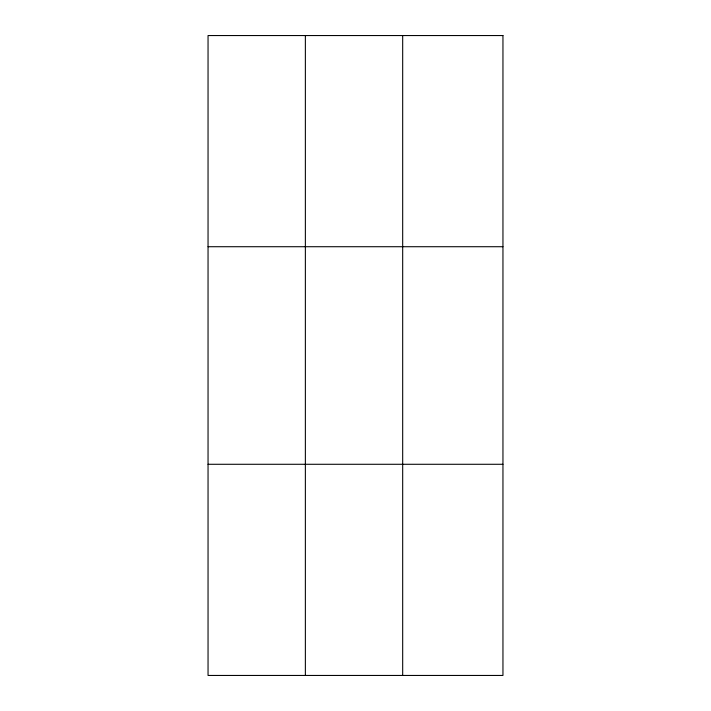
<?xml version="1.0" encoding="UTF-8"?>
<svg xmlns="http://www.w3.org/2000/svg" width="711" height="711" viewBox="0 0 711 711"><rect width="100%" height="100%" fill="white"/><g stroke="black" fill="none" stroke-linecap="round" stroke-linejoin="round"><path stroke-width="1.07" d="M305.366 35.55L305.366 675.45M402.684 35.55L402.684 675.45M208.047 246.717L502.953 246.717M208.047 464.283L502.953 464.283M502.953 35.55L502.953 675.45L208.047 675.45L208.047 35.55L502.953 35.55"/></g></svg>
